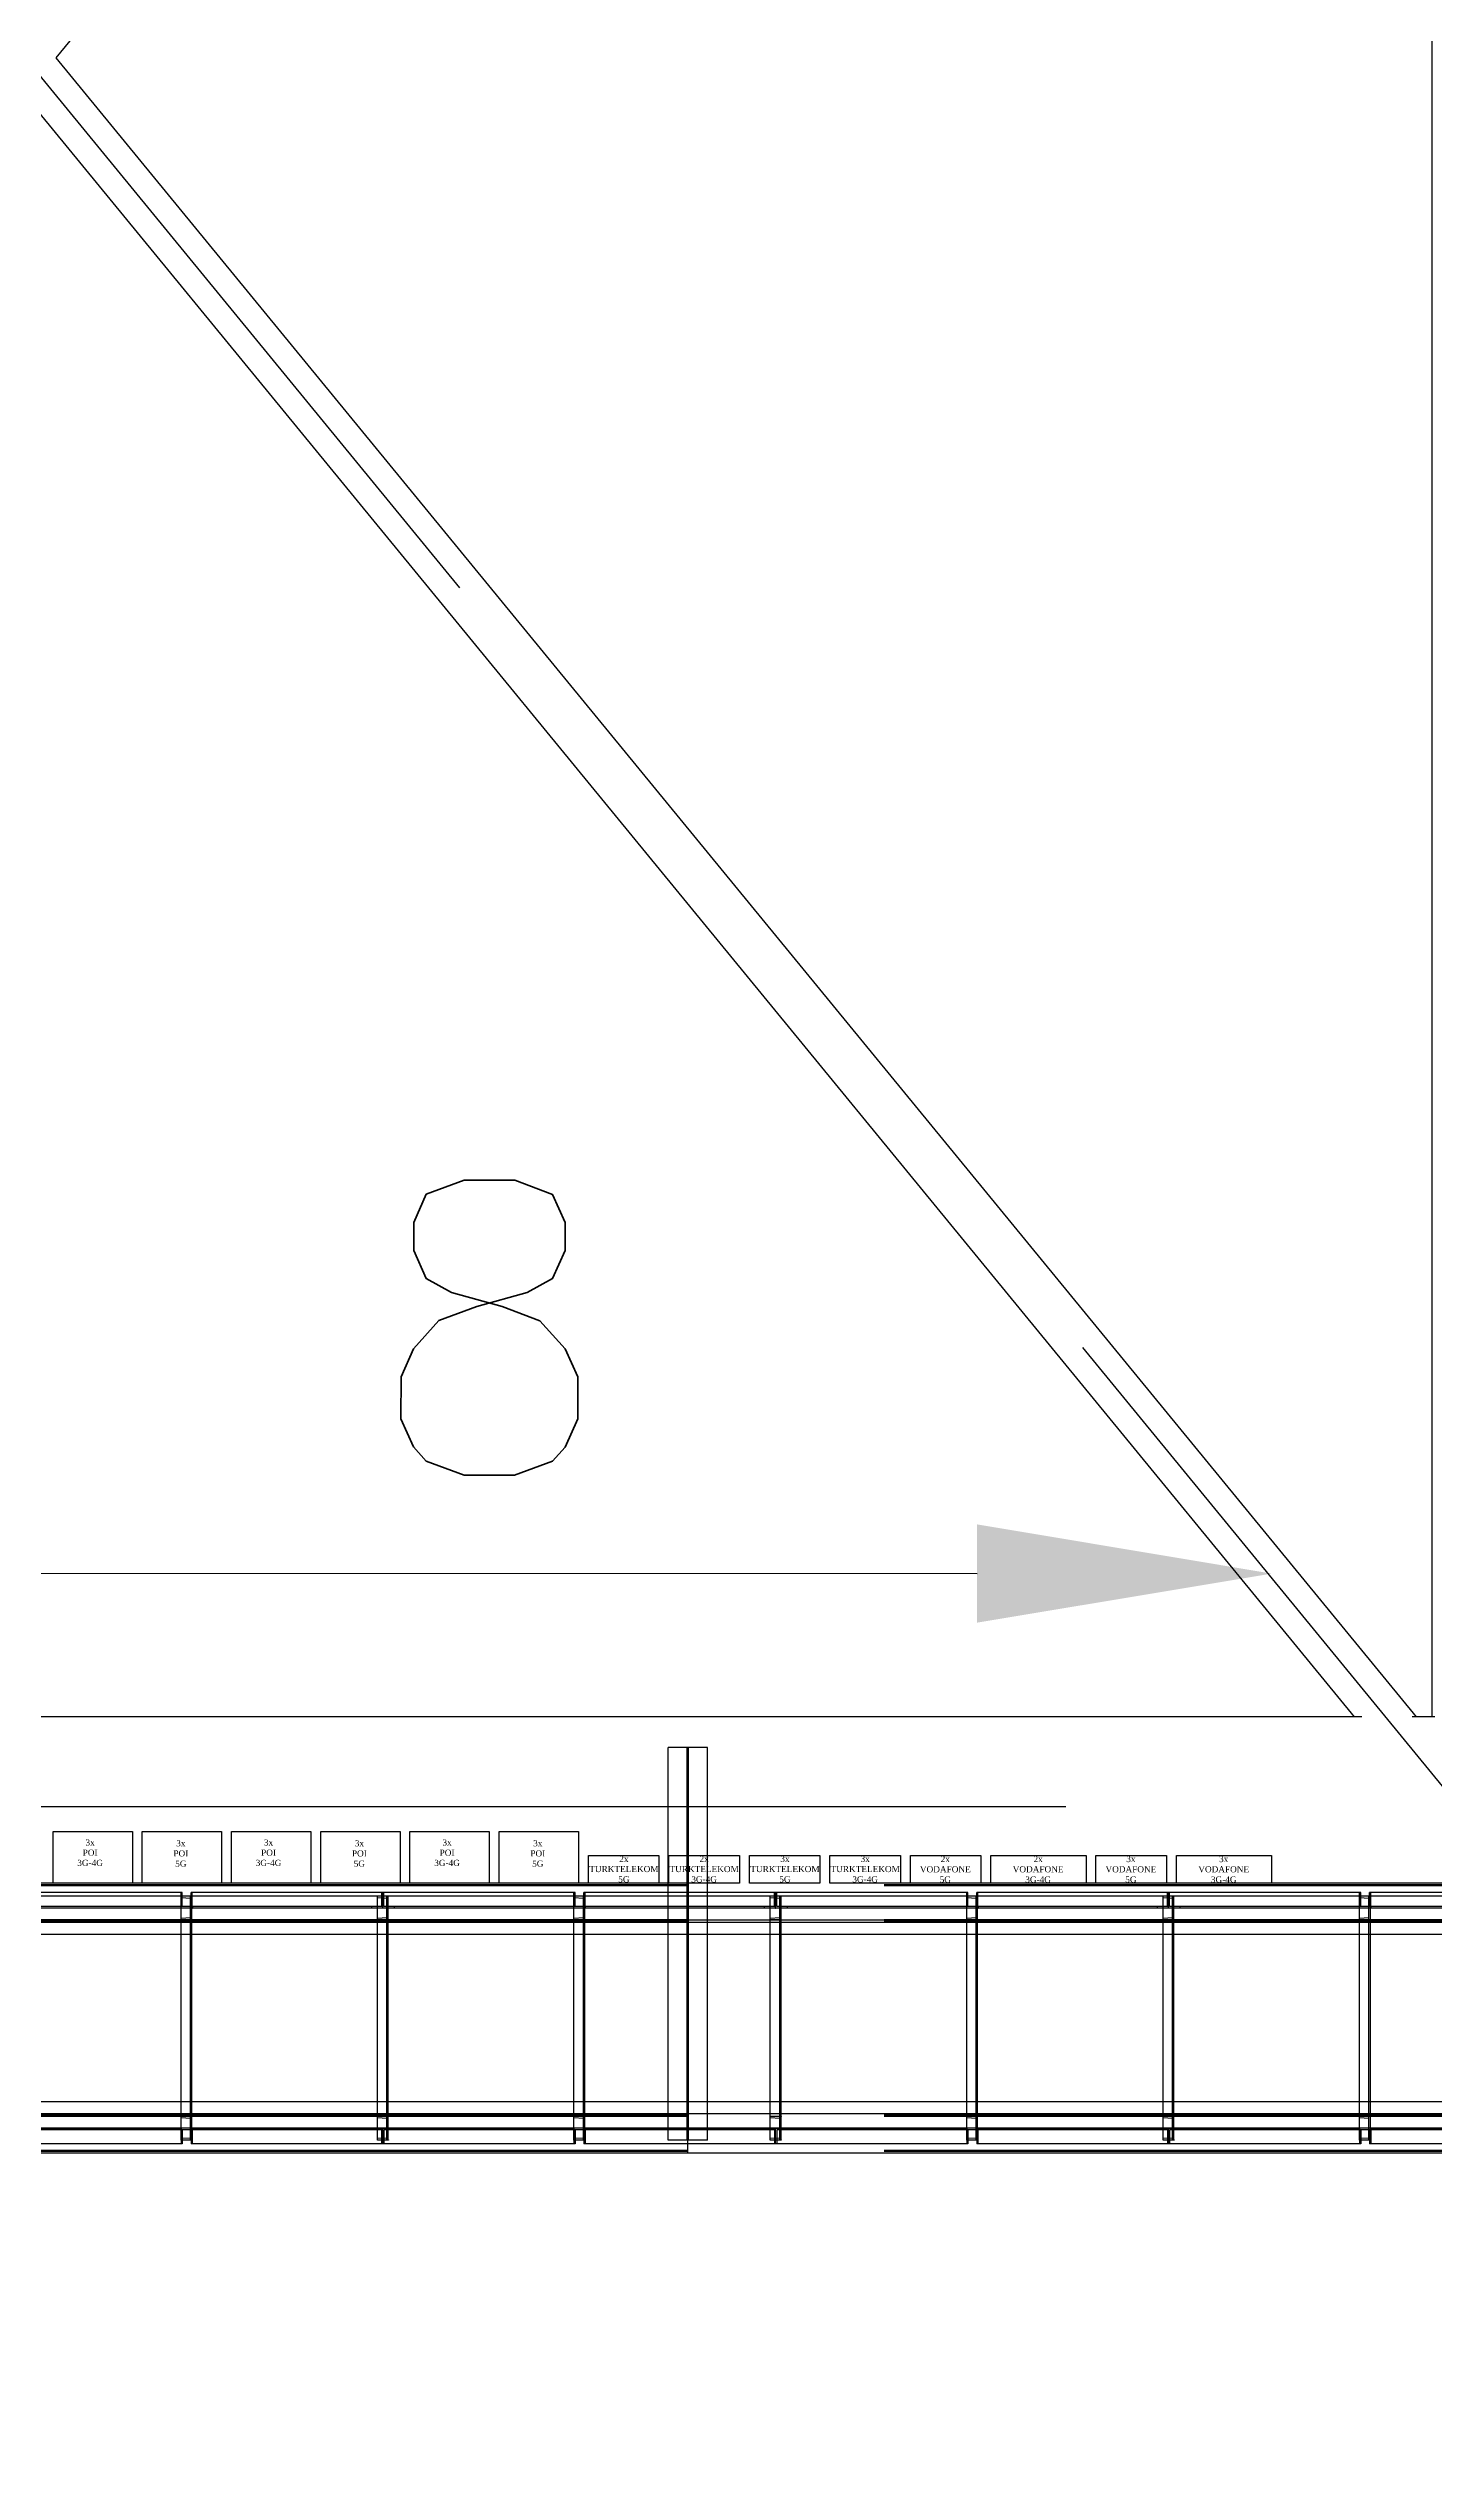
# Model space of a CAD drawing. Header units: millimetres. Extents: x 150209.93 to 150215.05, y 136675.65 to 136679.93.
# Drawn here: x 150212.1297 to 150212.2709, y 136678.7132 to 136678.9579 of the extents above; entities that cross this region are included whole.
import ezdxf

# ---------------------------------------------------------------- set-up
doc = ezdxf.new("R2010")
doc.units = ezdxf.units.MM
doc.header["$LTSCALE"] = 0.25
for name, pattern in [('CENTER', [50.8, 31.75, -6.35, 6.35, -6.35]), ('XKITLINE00', [0]), ('XKITLINE02', [4, 2, -2]), ('XKITLINE03', [6, 3, -1, 1, -1])]:
    doc.linetypes.add(name, pattern=pattern)
doc.styles.add('ROMANS', font='romans.shx')
doc.dimstyles.new('MD300', dxfattribs={"dimtxt": 2.5, "dimasz": 2.5, "dimexe": 1, "dimexo": 1, "dimgap": 0.5, "dimtad": 1, "dimdec": 1, "dimlfac": 50, "dimrnd": 0.5, "dimdsep": 46, "dimtxsty": 'ROMANS', "dimcen": 1, "dimclrd": 146, "dimclre": 146, "dimclrt": 30, "dimadec": 1, "dimazin": 2, "dimtfac": 1, "dimtdec": 1, "dimtmove": 0, "dimatfit": 1, "dimfxl": 1, "dimtolj": 1, "dimtzin": 0, "dimlwd": -1, "dimlwe": -1, "dimarcsym": 0})

# ---------------------------------------------------------------- blocks, each defined once
blk = doc.blocks.new('çatıı')
at = {"color": 8, "linetype": 'CENTER'}
for p, q in [((15265, 17520), (16725, 15740.3)), ((14995, 15740.3), (17635, 15740.3)), ((15025, 15740.3), (17635, 15740.3)), ((15995, 15740.3), (16815, 15740.3))]:
    blk.add_line(p, q, dxfattribs=at)
at = {"color": 8, "linetype": 'XKITLINE00'}
for p, q in [((16711.3, 17484.1), (16010.8, 16630.1)), ((16711.3, 16860.1), (16711.3, 15786)), ((16010.7, 16630.1), (16703.3, 15786)), ((15995, 16610.9), (16671.7, 15786)), ((16675.6, 15786), (15314.6, 15786)), ((16712.8, 15786), (16701.3, 15786)), ((17635, 15694.6), (14995, 15694.6))]:
    blk.add_line(p, q, dxfattribs=at)
at = {"color": 116, "linetype": 'XKITLINE02', "true_color": 0x136734}
for p, q in [((16342.5, 15770.3), (16322.5, 15770.3)), ((16322.5, 15675.1), (16322.5, 15770.3)), ((16332.2, 15570.6), (16332.2, 15770.3)), ((16332.8, 15570.6), (16332.8, 15770.3)), ((16342.5, 15570.6), (16342.5, 15770.3)), ((16332.5, 15701.3), (15732.5, 15701.3)), ((16332.5, 15700.4), (15732.5, 15700.4)), ((16332.5, 15699.9), (15732.5, 15699.9)), ((16075.1, 15696.6), (15977.2, 15696.6)), ((16074.5, 15688.6), (16074.5, 15696.6)), ((16080, 15694.6), (16074.5, 15694.6)), ((16074.5, 15693.9), (16074.5, 15694.6)), ((16074.5, 15570.6), (16074.5, 15694.6)), ((16080, 15694.6), (16074.5, 15694.6)), ((16079.3, 15693.5), (16074.5, 15693.9)), ((16075.1, 15689.4), (16075.1, 15696.6)), ((16079.3, 15570.6), (16079.3, 15694.6)), ((16079.3, 15683.6), (16079.3, 15693.5)), ((16177.2, 15696.6), (16079.6, 15696.6)), ((16079.6, 15689.4), (16079.6, 15696.6)), ((16080, 15682.6), (16080, 15694.6)), ((16080, 15590.1), (16080, 15694.6)), ((16080.2, 15688.6), (16080.2, 15696.6)), ((16180, 15694.6), (16174.5, 15694.6)), ((16174.5, 15693.9), (16174.5, 15694.6)), ((16174.5, 15570.6), (16174.5, 15694.6)), ((16180, 15694.6), (16174.5, 15694.6)), ((16179.3, 15693.5), (16174.5, 15693.9)), ((16176.7, 15689.4), (16176.7, 15696.6)), ((16275.1, 15696.6), (16177.2, 15696.6)), ((16177.2, 15688.6), (16177.2, 15696.6)), ((16177.2, 15688.6), (16177.2, 15696.6)), ((16177.8, 15689.4), (16177.8, 15696.6)), ((16179.3, 15570.6), (16179.3, 15694.6)), ((16179.3, 15683.6), (16179.3, 15693.5)), ((16180, 15682.6), (16180, 15694.6)), ((16180, 15570.6), (16180, 15694.6)), ((16274.5, 15688.6), (16274.5, 15696.6)), ((16280, 15694.6), (16274.5, 15694.6)), ((16274.5, 15693.9), (16274.5, 15694.6)), ((16274.5, 15570.6), (16274.5, 15694.6)), ((16280, 15694.6), (16274.5, 15694.6)), ((16279.3, 15693.5), (16274.5, 15693.9)), ((16275.1, 15689.4), (16275.1, 15696.6)), ((16279.3, 15570.6), (16279.3, 15694.6)), ((16279.3, 15683.6), (16279.3, 15693.5)), ((16377.2, 15696.6), (16279.6, 15696.6)), ((16279.6, 15689.4), (16279.6, 15696.6)), ((16280, 15682.6), (16280, 15694.6)), ((16280, 15570.6), (16280, 15694.6)), ((16280.2, 15688.6), (16280.2, 15696.6)), ((16332.5, 15694.6), (16332.5, 15701.3)), ((16932.5, 15701.3), (16332.5, 15701.3)), ((16332.5, 15694.6), (16332.5, 15701.3)), ((16932.5, 15700.4), (16332.5, 15700.4)), ((16932.5, 15699.9), (16332.5, 15699.9)), ((16380, 15694.6), (16374.5, 15694.6)), ((16374.5, 15693.9), (16374.5, 15694.6)), ((16374.5, 15570.6), (16374.5, 15694.6)), ((16380, 15694.6), (16374.5, 15694.6)), ((16379.3, 15693.5), (16374.5, 15693.9)), ((16376.7, 15689.4), (16376.7, 15696.6)), ((16475.1, 15696.6), (16377.2, 15696.6)), ((16377.2, 15688.6), (16377.2, 15696.6)), ((16377.2, 15688.6), (16377.2, 15696.6)), ((16377.8, 15689.4), (16377.8, 15696.6)), ((16379.3, 15570.6), (16379.3, 15694.6)), ((16379.3, 15683.6), (16379.3, 15693.5)), ((16380, 15682.6), (16380, 15694.6)), ((16380, 15590.1), (16380, 15694.6)), ((16474.5, 15688.6), (16474.5, 15696.6)), ((16480, 15694.6), (16474.5, 15694.6)), ((16474.5, 15693.9), (16474.5, 15694.6)), ((16474.5, 15570.6), (16474.5, 15694.6)), ((16480, 15694.6), (16474.5, 15694.6)), ((16479.3, 15693.5), (16474.5, 15693.9)), ((16475.1, 15689.4), (16475.1, 15696.6)), ((16479.3, 15570.6), (16479.3, 15694.6)), ((16479.3, 15683.6), (16479.3, 15693.5)), ((16577.2, 15696.6), (16479.6, 15696.6)), ((16479.6, 15689.4), (16479.6, 15696.6)), ((16480, 15682.6), (16480, 15694.6)), ((16480, 15590.1), (16480, 15694.6)), ((16480.2, 15688.6), (16480.2, 15696.6)), ((16580, 15694.6), (16574.5, 15694.6)), ((16574.5, 15693.9), (16574.5, 15694.6)), ((16574.5, 15570.6), (16574.5, 15694.6)), ((16580, 15694.6), (16574.5, 15694.6)), ((16579.3, 15693.5), (16574.5, 15693.9)), ((16576.7, 15689.4), (16576.7, 15696.6)), ((16675.1, 15696.6), (16577.2, 15696.6)), ((16577.2, 15688.6), (16577.2, 15696.6)), ((16577.2, 15688.6), (16577.2, 15696.6)), ((16577.8, 15689.4), (16577.8, 15696.6)), ((16579.3, 15570.6), (16579.3, 15694.6)), ((16579.3, 15683.6), (16579.3, 15693.5)), ((16580, 15682.6), (16580, 15694.6)), ((16580, 15590.1), (16580, 15694.6)), ((16674.5, 15688.6), (16674.5, 15696.6)), ((16680, 15694.6), (16674.5, 15694.6)), ((16674.5, 15693.9), (16674.5, 15694.6)), ((16674.5, 15570.6), (16674.5, 15694.6)), ((16680, 15694.6), (16674.5, 15694.6)), ((16679.3, 15693.5), (16674.5, 15693.9)), ((16675.1, 15689.4), (16675.1, 15696.6)), ((16679.3, 15570.6), (16679.3, 15694.6)), ((16679.3, 15683.6), (16679.3, 15693.5)), ((16777.2, 15696.6), (16679.6, 15696.6)), ((16679.6, 15689.4), (16679.6, 15696.6)), ((16680, 15682.6), (16680, 15694.6)), ((16680, 15590.1), (16680, 15694.6)), ((16680.2, 15688.6), (16680.2, 15696.6)), ((16332.5, 15682.6), (15732.5, 15682.6)), ((16332.5, 15682.6), (15732.5, 15682.6)), ((16332.5, 15682.1), (15732.5, 15682.1)), ((16332.5, 15681.7), (15732.5, 15681.7)), ((16080.3, 15688.6), (15977.2, 15688.6)), ((16080.3, 15689.4), (15977.8, 15689.4)), ((16176.7, 15689.4), (16074.3, 15689.4)), ((16074.3, 15689.4), (16074.3, 15688.6)), ((16177.2, 15688.6), (16074.3, 15688.6)), ((16079.3, 15683.6), (16074.5, 15683.3)), ((16074.5, 15682.6), (16074.5, 15683.3)), ((16080, 15682.6), (16074.5, 15682.6)), ((16080.3, 15689.4), (16080.3, 15688.6)), ((16171.4, 15689.4), (16171.4, 15688.6)), ((16179.3, 15683.6), (16174.5, 15683.3)), ((16174.5, 15682.6), (16174.5, 15683.3)), ((16180, 15682.6), (16174.5, 15682.6)), ((16280.3, 15688.6), (16177.2, 15688.6)), ((16180, 15688.6), (16177.2, 15688.6)), ((16280.3, 15689.4), (16177.8, 15689.4)), ((16183, 15689.4), (16183, 15688.6)), ((16332.5, 15689.4), (16274.3, 15689.4)), ((16274.3, 15689.4), (16274.3, 15688.6)), ((16377.2, 15688.6), (16274.3, 15688.6)), ((16279.3, 15683.6), (16274.5, 15683.3)), ((16274.5, 15682.6), (16274.5, 15683.3)), ((16280, 15682.6), (16274.5, 15682.6)), ((16376.7, 15689.4), (16275.1, 15689.4)), ((16332.5, 15688.6), (16280.2, 15688.6)), ((16280.3, 15689.4), (16280.3, 15688.6)), ((16332.5, 15681.3), (16332.5, 15682.6)), ((16932.5, 15682.6), (16332.5, 15682.6)), ((16932.5, 15682.6), (16332.5, 15682.6)), ((16332.5, 15681.3), (16332.5, 15682.6)), ((16932.5, 15682.1), (16332.5, 15682.1)), ((16932.5, 15681.7), (16332.5, 15681.7)), ((16371.4, 15689.4), (16371.4, 15688.6)), ((16379.3, 15683.6), (16374.5, 15683.3)), ((16374.5, 15682.6), (16374.5, 15683.3)), ((16380, 15682.6), (16374.5, 15682.6)), ((16480.3, 15688.6), (16377.2, 15688.6)), ((16380, 15688.6), (16377.2, 15688.6)), ((16480.3, 15689.4), (16377.8, 15689.4)), ((16383, 15689.4), (16383, 15688.6)), ((16576.7, 15689.4), (16474.3, 15689.4)), ((16474.3, 15689.4), (16474.3, 15688.6)), ((16577.2, 15688.6), (16474.3, 15688.6)), ((16479.3, 15683.6), (16474.5, 15683.3)), ((16474.5, 15682.6), (16474.5, 15683.3)), ((16480, 15682.6), (16474.5, 15682.6)), ((16480.3, 15689.4), (16480.3, 15688.6)), ((16571.4, 15689.4), (16571.4, 15688.6)), ((16579.3, 15683.6), (16574.5, 15683.3)), ((16574.5, 15682.6), (16574.5, 15683.3)), ((16580, 15682.6), (16574.5, 15682.6)), ((16680.3, 15688.6), (16577.2, 15688.6)), ((16580, 15688.6), (16577.2, 15688.6)), ((16680.3, 15689.4), (16577.8, 15689.4)), ((16583, 15689.4), (16583, 15688.6)), ((16776.7, 15689.4), (16674.3, 15689.4)), ((16674.3, 15689.4), (16674.3, 15688.6)), ((16777.2, 15688.6), (16674.3, 15688.6)), ((16679.3, 15683.6), (16674.5, 15683.3)), ((16674.5, 15682.6), (16674.5, 15683.3)), ((16680, 15682.6), (16674.5, 15682.6)), ((16680.3, 15689.4), (16680.3, 15688.6)), ((16332.5, 15583.4), (15732.5, 15583.4)), ((16074.5, 15570.6), (16074.5, 15590.1)), ((16080, 15570.6), (16080, 15590.1)), ((16174.5, 15570.6), (16174.5, 15590.1)), ((16180, 15570.6), (16180, 15590.1)), ((16274.5, 15570.6), (16274.5, 15590.1)), ((16280, 15570.6), (16280, 15590.1)), ((16322.5, 15570.6), (16322.5, 15590.1)), ((16332.5, 15582.6), (16332.5, 15583.9)), ((16332.5, 15582.6), (16332.5, 15583.9)), ((16932.5, 15583.4), (16332.5, 15583.4)), ((16342.5, 15570.6), (16342.5, 15590.1)), ((16374.5, 15570.6), (16374.5, 15590.1)), ((16380, 15570.6), (16380, 15590.1)), ((16474.5, 15570.6), (16474.5, 15590.1)), ((16480, 15570.6), (16480, 15590.1)), ((16574.5, 15570.6), (16574.5, 15590.1)), ((16580, 15570.6), (16580, 15590.1)), ((16674.5, 15570.6), (16674.5, 15590.1)), ((16680, 15570.6), (16680, 15590.1)), ((16332.5, 15583), (15732.5, 15583)), ((16332.5, 15582.6), (15732.5, 15582.6)), ((16332.5, 15582.5), (15732.5, 15582.5)), ((16080.3, 15576.6), (15977.2, 15576.6)), ((16080.3, 15575.8), (15977.8, 15575.8)), ((16177.2, 15576.6), (16074.3, 15576.6)), ((16074.3, 15576.6), (16074.3, 15575.8)), ((16176.7, 15575.8), (16074.3, 15575.8)), ((16080, 15582.6), (16074.5, 15582.6)), ((16074.5, 15581.9), (16074.5, 15582.6)), ((16079.3, 15581.5), (16074.5, 15581.9)), ((16074.5, 15576.6), (16074.5, 15568.6)), ((16079.3, 15571.6), (16074.5, 15571.3)), ((16074.5, 15570.6), (16074.5, 15571.3)), ((16075.1, 15575.8), (16075.1, 15568.6)), ((16079.3, 15571.6), (16079.3, 15581.5)), ((16079.6, 15575.8), (16079.6, 15568.6)), ((16080, 15570.6), (16080, 15582.6)), ((16080.2, 15576.6), (16080.2, 15568.6)), ((16080.3, 15576.6), (16080.3, 15575.8)), ((16171.4, 15576.6), (16171.4, 15575.8)), ((16180, 15582.6), (16174.5, 15582.6)), ((16174.5, 15581.9), (16174.5, 15582.6)), ((16179.3, 15581.5), (16174.5, 15581.9)), ((16179.3, 15571.6), (16174.5, 15571.3)), ((16174.5, 15570.6), (16174.5, 15571.3)), ((16176.7, 15568.6), (16176.7, 15575.8)), ((16280.3, 15576.6), (16177.2, 15576.6)), ((16177.2, 15568.6), (16177.2, 15576.6)), ((16177.2, 15568.6), (16177.2, 15576.6)), ((16280.3, 15575.8), (16177.8, 15575.8)), ((16177.8, 15575.8), (16177.8, 15568.6)), ((16179.3, 15571.6), (16179.3, 15581.5)), ((16180, 15570.6), (16180, 15582.6)), ((16183, 15576.6), (16183, 15575.8)), ((16377.2, 15576.6), (16274.3, 15576.6)), ((16274.3, 15576.6), (16274.3, 15575.8)), ((16376.7, 15575.8), (16274.3, 15575.8)), ((16280, 15582.6), (16274.5, 15582.6)), ((16274.5, 15581.9), (16274.5, 15582.6)), ((16279.3, 15581.5), (16274.5, 15581.9)), ((16274.5, 15576.6), (16274.5, 15568.6)), ((16279.3, 15571.6), (16274.5, 15571.3)), ((16274.5, 15570.6), (16274.5, 15571.3)), ((16275.1, 15575.8), (16275.1, 15568.6)), ((16279.3, 15571.6), (16279.3, 15581.5)), ((16279.6, 15575.8), (16279.6, 15568.6)), ((16280, 15570.6), (16280, 15582.6)), ((16280.2, 15576.6), (16280.2, 15568.6)), ((16280.3, 15576.6), (16280.3, 15575.8)), ((16932.5, 15583), (16332.5, 15583)), ((16932.5, 15582.6), (16332.5, 15582.6)), ((16932.5, 15582.5), (16332.5, 15582.5)), ((16371.4, 15576.6), (16371.4, 15575.8)), ((16380, 15582.6), (16374.5, 15582.6)), ((16374.5, 15581.9), (16374.5, 15582.6)), ((16379.3, 15581.5), (16374.5, 15581.9)), ((16379.3, 15571.6), (16374.5, 15571.3)), ((16374.5, 15570.6), (16374.5, 15571.3)), ((16376.7, 15575.8), (16376.7, 15568.6)), ((16480.3, 15576.6), (16377.2, 15576.6)), ((16377.2, 15568.6), (16377.2, 15576.6)), ((16377.2, 15568.6), (16377.2, 15576.6)), ((16480.3, 15575.8), (16377.8, 15575.8)), ((16377.8, 15575.8), (16377.8, 15568.6)), ((16379.3, 15571.6), (16379.3, 15581.5)), ((16380, 15570.6), (16380, 15582.6)), ((16383, 15576.6), (16383, 15575.8)), ((16577.2, 15576.6), (16474.3, 15576.6)), ((16474.3, 15576.6), (16474.3, 15575.8)), ((16576.7, 15575.8), (16474.3, 15575.8)), ((16480, 15582.6), (16474.5, 15582.6)), ((16474.5, 15581.9), (16474.5, 15582.6)), ((16479.3, 15581.5), (16474.5, 15581.9)), ((16474.5, 15576.6), (16474.5, 15568.6)), ((16479.3, 15571.6), (16474.5, 15571.3)), ((16474.5, 15570.6), (16474.5, 15571.3)), ((16475.1, 15575.8), (16475.1, 15568.6)), ((16479.3, 15571.6), (16479.3, 15581.5)), ((16479.6, 15575.8), (16479.6, 15568.6)), ((16480, 15570.6), (16480, 15582.6)), ((16480.2, 15576.6), (16480.2, 15568.6)), ((16480.3, 15576.6), (16480.3, 15575.8)), ((16571.4, 15576.6), (16571.4, 15575.8)), ((16580, 15582.6), (16574.5, 15582.6)), ((16574.5, 15581.9), (16574.5, 15582.6)), ((16579.3, 15581.5), (16574.5, 15581.9)), ((16579.3, 15571.6), (16574.5, 15571.3)), ((16574.5, 15570.6), (16574.5, 15571.3)), ((16576.7, 15575.8), (16576.7, 15568.6)), ((16680.3, 15576.6), (16577.2, 15576.6)), ((16577.2, 15568.6), (16577.2, 15576.6)), ((16577.2, 15568.6), (16577.2, 15576.6)), ((16680.3, 15575.8), (16577.8, 15575.8)), ((16577.8, 15575.8), (16577.8, 15568.6)), ((16579.3, 15571.6), (16579.3, 15581.5)), ((16580, 15570.6), (16580, 15582.6)), ((16583, 15576.6), (16583, 15575.8)), ((16777.2, 15576.6), (16674.3, 15576.6)), ((16674.3, 15576.6), (16674.3, 15575.8)), ((16776.7, 15575.8), (16674.3, 15575.8)), ((16680, 15582.6), (16674.5, 15582.6)), ((16674.5, 15581.9), (16674.5, 15582.6)), ((16679.3, 15581.5), (16674.5, 15581.9)), ((16674.5, 15576.6), (16674.5, 15568.6)), ((16679.3, 15571.6), (16674.5, 15571.3)), ((16674.5, 15570.6), (16674.5, 15571.3)), ((16675.1, 15575.8), (16675.1, 15568.6)), ((16679.3, 15571.6), (16679.3, 15581.5)), ((16679.6, 15575.8), (16679.6, 15568.6)), ((16680, 15570.6), (16680, 15582.6)), ((16680.2, 15576.6), (16680.2, 15568.6)), ((16680.3, 15576.6), (16680.3, 15575.8)), ((16332.5, 15565.3), (15732.5, 15565.3)), ((16332.5, 15564.7), (15732.5, 15564.7)), ((16075.1, 15568.6), (15977.2, 15568.6)), ((16080, 15570.6), (16074.5, 15570.6)), ((16080, 15570.6), (16074.5, 15570.6)), ((16177.2, 15568.6), (16079.6, 15568.6)), ((16180, 15570.6), (16174.5, 15570.6)), ((16180, 15570.6), (16174.5, 15570.6)), ((16275.1, 15568.6), (16177.2, 15568.6)), ((16280, 15570.6), (16274.5, 15570.6)), ((16280, 15570.6), (16274.5, 15570.6)), ((16377.2, 15568.6), (16279.6, 15568.6)), ((16342.5, 15570.6), (16322.5, 15570.6)), ((16932.5, 15565.3), (16332.5, 15565.3)), ((16932.5, 15564.7), (16332.5, 15564.7)), ((16380, 15570.6), (16374.5, 15570.6)), ((16380, 15570.6), (16374.5, 15570.6)), ((16475.1, 15568.6), (16377.2, 15568.6)), ((16480, 15570.6), (16474.5, 15570.6)), ((16480, 15570.6), (16474.5, 15570.6)), ((16577.2, 15568.6), (16479.6, 15568.6)), ((16580, 15570.6), (16574.5, 15570.6)), ((16580, 15570.6), (16574.5, 15570.6)), ((16675.1, 15568.6), (16577.2, 15568.6)), ((16680, 15570.6), (16674.5, 15570.6)), ((16680, 15570.6), (16674.5, 15570.6)), ((16777.2, 15568.6), (16679.6, 15568.6))]:
    blk.add_line(p, q, dxfattribs=at)
at = {"color": 1, "linetype": 'XKITLINE03'}
for p, q in [((16332.5, 15770.3), (16332.5, 15570.6)), ((16080, 15570.6), (16080, 15694.6)), ((16180, 15570.6), (16180, 15694.6)), ((16280, 15570.6), (16280, 15694.6)), ((16380, 15570.6), (16380, 15694.6)), ((16480, 15570.6), (16480, 15694.6)), ((16580, 15570.6), (16580, 15694.6)), ((16680, 15570.6), (16680, 15694.6)), ((16332.5, 15688.6), (15732.5, 15688.6)), ((15732.5, 15682.6), (16332.5, 15682.6)), ((16074.5, 15688.6), (15977.2, 15688.6)), ((16177.2, 15688.6), (16080.2, 15688.6)), ((16274.5, 15688.6), (16177.2, 15688.6)), ((16377.2, 15688.6), (16280.2, 15688.6)), ((16932.5, 15688.6), (16332.5, 15688.6)), ((16332.5, 15682.6), (16932.5, 15682.6)), ((16474.5, 15688.6), (16377.2, 15688.6)), ((16577.2, 15688.6), (16480.2, 15688.6)), ((16674.5, 15688.6), (16577.2, 15688.6)), ((16777.2, 15688.6), (16680.2, 15688.6)), ((16332.5, 15582.6), (15732.5, 15582.6)), ((16332.5, 15576.6), (15732.5, 15576.6)), ((15977.2, 15576.6), (16074.5, 15576.6)), ((16080.2, 15576.6), (16177.2, 15576.6)), ((16177.2, 15576.6), (16274.5, 15576.6)), ((16280.2, 15576.6), (16377.2, 15576.6)), ((16932.5, 15582.6), (16332.5, 15582.6)), ((16932.5, 15576.6), (16332.5, 15576.6)), ((16377.2, 15576.6), (16474.5, 15576.6)), ((16480.2, 15576.6), (16577.2, 15576.6)), ((16577.2, 15576.6), (16674.5, 15576.6)), ((16680.2, 15576.6), (16777.2, 15576.6))]:
    blk.add_line(p, q, dxfattribs=at)
at = {"color": 7, "linetype": 'XKITLINE00'}
for p, q in [((16332.5, 15681.3), (16332.5, 15694.6)), ((16332.5, 15681.3), (16332.5, 15694.6)), ((16332.5, 15681.3), (15732.5, 15681.3)), ((16332.5, 15675.1), (16332.5, 15681.3)), ((16932.5, 15681.3), (16332.5, 15681.3)), ((16332.5, 15675.1), (16332.5, 15681.3)), ((16332.5, 15675.1), (15732.5, 15675.1)), ((16074.5, 15590.1), (16074.5, 15675.1)), ((16080, 15590.1), (16080, 15675.1)), ((16174.5, 15590.1), (16174.5, 15675.1)), ((16180, 15590.1), (16180, 15675.1)), ((16274.5, 15590.1), (16274.5, 15675.1)), ((16280, 15590.1), (16280, 15675.1)), ((16322.5, 15590.1), (16322.5, 15675.1)), ((16932.5, 15675.1), (16332.5, 15675.1)), ((16342.5, 15590.1), (16342.5, 15675.1)), ((16374.5, 15590.1), (16374.5, 15675.1)), ((16380, 15590.1), (16380, 15675.1)), ((16474.5, 15590.1), (16474.5, 15675.1)), ((16480, 15590.1), (16480, 15675.1)), ((16574.5, 15590.1), (16574.5, 15675.1)), ((16580, 15590.1), (16580, 15675.1)), ((16674.5, 15590.1), (16674.5, 15675.1)), ((16680, 15590.1), (16680, 15675.1)), ((16332.5, 15590.1), (15732.5, 15590.1)), ((16332.5, 15583.9), (15732.5, 15583.9)), ((16932.5, 15590.1), (16332.5, 15590.1)), ((16332.5, 15583.9), (16332.5, 15590.1)), ((16332.5, 15583.9), (16332.5, 15590.1)), ((16332.5, 15563.9), (16332.5, 15583.9)), ((16932.5, 15583.9), (16332.5, 15583.9)), ((16332.5, 15563.9), (16332.5, 15583.9)), ((16332.5, 15563.9), (15732.5, 15563.9)), ((16932.5, 15563.9), (16332.5, 15563.9))]:
    blk.add_line(p, q, dxfattribs=at)
at = {"color": 1, "linetype": 'XKITLINE00'}
for centre in [(16332.5, 15770.3), (16080, 15694.6), (16180, 15694.6), (16280, 15694.6), (16380, 15694.6), (16480, 15694.6), (16580, 15694.6), (16680, 15694.6), (16074.5, 15688.6), (16080, 15682.6), (16080.2, 15688.6), (16177.2, 15688.6), (16177.2, 15688.6), (16180, 15682.6), (16274.5, 15688.6), (16280, 15682.6), (16280.2, 15688.6), (16332.5, 15688.6), (16332.5, 15688.6), (16332.5, 15682.6), (16332.5, 15682.6), (16377.2, 15688.6), (16377.2, 15688.6), (16380, 15682.6), (16474.5, 15688.6), (16480, 15682.6), (16480.2, 15688.6), (16577.2, 15688.6), (16577.2, 15688.6), (16580, 15682.6), (16674.5, 15688.6), (16680, 15682.6), (16680.2, 15688.6), (16074.5, 15576.6), (16080, 15582.6), (16080.2, 15576.6), (16177.2, 15576.6), (16177.2, 15576.6), (16180, 15582.6), (16274.5, 15576.6), (16280, 15582.6), (16280.2, 15576.6), (16332.5, 15582.6), (16332.5, 15582.6), (16332.5, 15576.6), (16332.5, 15576.6), (16377.2, 15576.6), (16377.2, 15576.6), (16380, 15582.6), (16474.5, 15576.6), (16480, 15582.6), (16480.2, 15576.6), (16577.2, 15576.6), (16577.2, 15576.6), (16580, 15582.6), (16674.5, 15576.6), (16680, 15582.6), (16680.2, 15576.6), (16080, 15570.6), (16180, 15570.6), (16280, 15570.6), (16332.5, 15570.6), (16380, 15570.6), (16480, 15570.6), (16580, 15570.6), (16680, 15570.6)]:
    blk.add_circle(centre, 0.05, dxfattribs=at)
blk = doc.blocks.new('*D5')
at = {"color": 146, "transparency": 16777216}
for p, q in [((150212.11382, 136678.62533), (150212.80387, 136678.62476)), ((150212.08312, 136677.77998), (150212.08299, 136677.62536)), ((150212.83317, 136677.77936), (150212.83304, 136677.62474))]:
    blk.add_line(p, q, dxfattribs=at)
for points in [[(150212.11382, 136678.63033), (150212.11381, 136678.62033), (150212.08382, 136678.62536)], [(150212.80387, 136678.62976), (150212.80386, 136678.61976), (150212.83387, 136678.62474)]]:
    blk.add_solid(points, dxfattribs=at)
at = {"layer": 'DEFPOINTS', "color": 0, "transparency": 16777216}
for p in [(150212.08394, 136678.77998), (150212.83399, 136678.77936), (150212.83387, 136678.62474)]:
    blk.add_point(p, dxfattribs=at)
at = {"color": 30, "transparency": 16777216, "insert": (150212.45886, 136678.65005), "char_height": 0.03, "attachment_point": 5, "rotation": 359.9528, "style": 'ROMANS'}
blk.add_mtext('\\A1;37.5', dxfattribs=at)
blk = doc.blocks.new('*D60')
at = {"color": 146, "transparency": 16777216}
for p, q in [((150212.09526, 136679.77257), (150212.09527, 136679.80267)), ((150212.25462, 136679.77252), (150212.25463, 136679.80262)), ((150212.12495, 136678.80266), (150212.22431, 136678.80263))]:
    blk.add_line(p, q, dxfattribs=at)
for points in [[(150212.12495, 136678.80766), (150212.12495, 136678.79766), (150212.09495, 136678.80267)], [(150212.22431, 136678.80763), (150212.22431, 136678.79763), (150212.25431, 136678.80262)]]:
    blk.add_solid(points, dxfattribs=at)
at = {"layer": 'DEFPOINTS', "color": 0, "transparency": 16777216}
for p in [(150212.25431, 136678.80262), (150212.09494, 136678.77257), (150212.2543, 136678.77252)]:
    blk.add_point(p, dxfattribs=at)
at = {"color": 30, "transparency": 16777216, "insert": (150212.17464, 136678.82765), "char_height": 0.03, "attachment_point": 5, "rotation": 359.9819, "style": 'ROMANS'}
blk.add_mtext('\\A1;8', dxfattribs=at)

msp = doc.modelspace()

# ---------------------------------------------------------------- linework, layer by layer
at = {"color": 30, "true_color": 0xf8991e}
for points in [[(150212.1302, 136678.77636), (150212.13828, 136678.77636), (150212.13828, 136678.77111), (150212.1302, 136678.77111), (150212.1302, 136678.77636)], [(150212.13929, 136678.77636), (150212.14736, 136678.77636), (150212.14736, 136678.77111), (150212.13929, 136678.77111), (150212.13929, 136678.77636)], [(150212.14837, 136678.77636), (150212.15645, 136678.77636), (150212.15645, 136678.77111), (150212.14837, 136678.77111), (150212.14837, 136678.77636)], [(150212.15746, 136678.77636), (150212.16554, 136678.77636), (150212.16554, 136678.77111), (150212.15746, 136678.77111), (150212.15746, 136678.77636)], [(150212.16655, 136678.77636), (150212.17462, 136678.77636), (150212.17462, 136678.77111), (150212.16655, 136678.77111), (150212.16655, 136678.77636)], [(150212.17563, 136678.77636), (150212.18371, 136678.77636), (150212.18371, 136678.77111), (150212.17563, 136678.77111), (150212.17563, 136678.77636)]]:
    msp.add_lwpolyline(points, dxfattribs=at)
at = {"color": 116, "true_color": 0x136734}
for points in [[(150212.18472, 136678.77394), (150212.19191, 136678.77394), (150212.19191, 136678.77111), (150212.18472, 136678.77111), (150212.18472, 136678.77394)], [(150212.19292, 136678.77394), (150212.20011, 136678.77394), (150212.20011, 136678.77111), (150212.19292, 136678.77111), (150212.19292, 136678.77394)], [(150212.20112, 136678.77394), (150212.2083, 136678.77394), (150212.2083, 136678.77111), (150212.20112, 136678.77111), (150212.20112, 136678.77394)], [(150212.20931, 136678.77394), (150212.2165, 136678.77394), (150212.2165, 136678.77111), (150212.20931, 136678.77111), (150212.20931, 136678.77394)]]:
    msp.add_lwpolyline(points, dxfattribs=at)
at = {"color": 1}
for points in [[(150212.21751, 136678.77394), (150212.2247, 136678.77394), (150212.2247, 136678.77111), (150212.21751, 136678.77111), (150212.21751, 136678.77394)], [(150212.22571, 136678.77394), (150212.2354, 136678.77394), (150212.2354, 136678.77111), (150212.22571, 136678.77111), (150212.22571, 136678.77394)], [(150212.23641, 136678.77394), (150212.2436, 136678.77394), (150212.2436, 136678.77111), (150212.23641, 136678.77111), (150212.23641, 136678.77394)], [(150212.24461, 136678.77394), (150212.2543, 136678.77394), (150212.2543, 136678.77111), (150212.24461, 136678.77111), (150212.24461, 136678.77394)]]:
    msp.add_lwpolyline(points, dxfattribs=at)

# ---------------------------------------------------------------- block references
at = {"xscale": 0.0002000170049888334, "yscale": 0.0002000170049888334, "zscale": 0.0002000170049888334}
msp.add_blockref('çatıı', (150208.92807, 136675.63059), dxfattribs=at)

# ---------------------------------------------------------------- texts
at = {"char_height": 0.0006226, "attachment_point": 1}
for s, insert in [('\\pxqc;{\\fTimes New Roman|b0|i0|c162|p18;3x\\PPOI\\P3G-4G}', (150212.12962, 136678.77557)), ('\\pxqc;{\\fTimes New Roman|b0|i0|c162|p18;3x\\PPOI\\P5G}', (150212.13886, 136678.77549)), ('\\pxqc;{\\fTimes New Roman|b0|i0|c162|p18;3x\\PPOI\\P3G-4G}', (150212.14779, 136678.77557)), ('\\pxqc;{\\fTimes New Roman|b0|i0|c162|p18;3x\\PPOI\\P5G}', (150212.15704, 136678.77549)), ('\\pxqc;{\\fTimes New Roman|b0|i0|c162|p18;3x\\PPOI\\P3G-4G}', (150212.16597, 136678.77557)), ('\\pxqc;{\\fTimes New Roman|b0|i0|c162|p18;3x\\PPOI\\P5G}', (150212.17521, 136678.77549)), ('\\pxqc;{\\fTimes New Roman|b0|i0|c162|p18;2x\\PTURKTELEKOM\\P5G}', (150212.18398, 136678.7739)), ('\\pxqc;{\\fTimes New Roman|b0|i0|c162|p18;2x\\PTURKTELEKOM\\P3G-4G}', (150212.19215, 136678.7739)), ('\\pxqc;{\\fTimes New Roman|b0|i0|c162|p18;3x\\PTURKTELEKOM\\P5G}', (150212.20038, 136678.7739)), ('\\pxqc;{\\fTimes New Roman|b0|i0|c162|p18;3x\\PTURKTELEKOM\\P3G-4G}', (150212.20855, 136678.7739)), ('\\pxqc;{\\fTimes New Roman|b0|i0|c162|p18;2x\\PVODAFONE\\P5G}', (150212.21671, 136678.77388)), ('\\pxqc;{\\fTimes New Roman|b0|i0|c162|p18;2x\\PVODAFONE\\P3G-4G}', (150212.22616, 136678.77388)), ('\\pxqc;{\\fTimes New Roman|b0|i0|c162|p18;3x\\PVODAFONE\\P5G}', (150212.23561, 136678.77388)), ('\\pxqc;{\\fTimes New Roman|b0|i0|c162|p18;3x\\PVODAFONE\\P3G-4G}', (150212.24506, 136678.77388))]:
    msp.add_mtext_dynamic_manual_height_columns(s, width=0.0087169, gutter_width=0.00311, heights=[0], dxfattribs=dict(at, insert=insert))

# ---------------------------------------------------------------- dimensions: what is measured, and where the dimension line sits
for p1, p2, distance, picture, middle in [((150212.09494, 136678.77257), (150212.2543, 136678.77252), 0.0301, '*D60', (150212.17464, 136678.82765)), ((150212.08394, 136678.77998), (150212.83399, 136678.77936), -0.15462, '*D5', (150212.45886, 136678.65005))]:
    dim = msp.add_aligned_dim(p1=p1, p2=p2, distance=distance, dimstyle='MD300', override={"dimtxt": 0.03, "dimasz": 0.03, "dimgap": 0.01})
    dim.commit()
    dim.dimension.update_dxf_attribs({"geometry": picture, "text_midpoint": middle})

doc.saveas('drawing.dxf')
